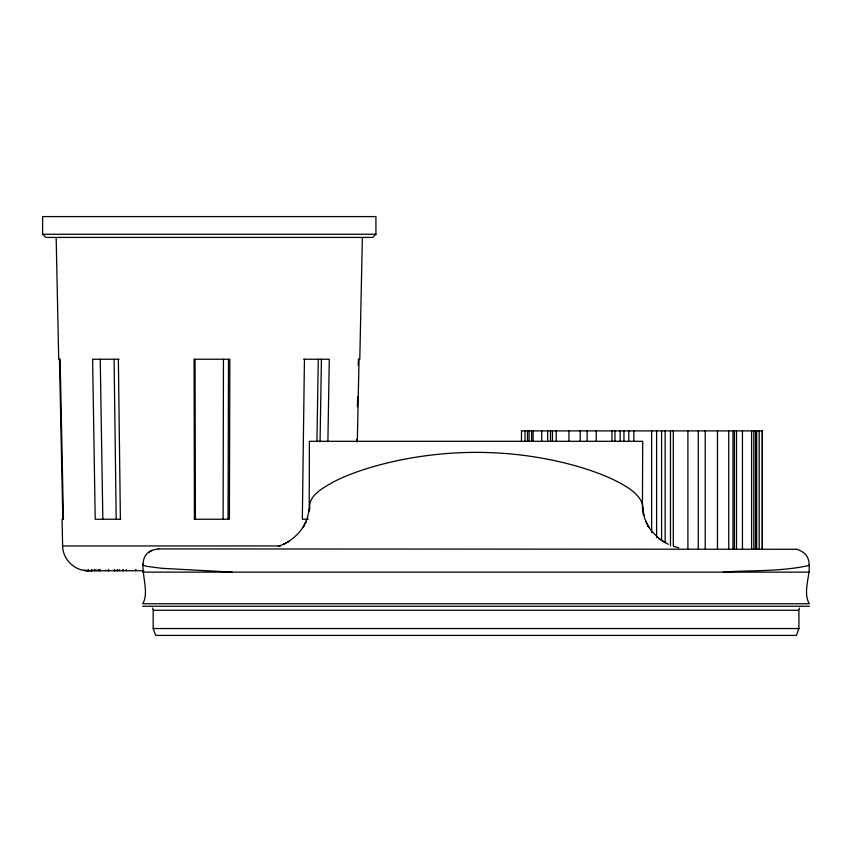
<?xml version="1.0" encoding="UTF-8"?>
<svg xmlns="http://www.w3.org/2000/svg" width="852" height="852" viewBox="0 0 852 852"><rect width="100%" height="100%" fill="white"/><g stroke="black" fill="none" stroke-linecap="round" stroke-linejoin="round"><path stroke-width="1.28" d="M223.117 519.241L223.458 359.246M228.048 519.241L228.506 359.246M158.493 548.912C128.599 552.533 152.955 586.868 142.721 603.759L809.368 603.759C798.952 586.804 822.531 556.942 796.492 549.252M304.441 359.246L302.322 519.241L308.243 519.241M316.944 441.741L318.286 359.246M320.054 441.741L321.428 359.246M327.892 441.741L329.277 359.246L303.685 359.246M356.69 441.741L356.743 439.238M357.414 406.745L357.616 396.744M358.266 365.487L358.404 359.246L359.789 359.246L362.366 237.42M357.329 441.741L359.043 359.246M642.429 509.059L642.706 441.304L309.382 441.304L309.223 511.637L309.34 508.804L307.348 518.197L303.046 527.463L306.432 521.051L305.485 522.894M798.984 609.521L799.57 608.062M798.92 628.542L796.418 635.411L155.671 635.411L153.168 628.542L153.168 610.245L798.92 610.245L798.92 628.542L153.168 628.542M303.876 525.94C298.977 533.97 291.661 540.402 283.194 544.471L288.977 541.339L288.082 541.819M375.924 234.257L372.761 237.42L45.763 237.42L42.6 234.257L42.6 216.589L375.924 216.589L375.924 234.257L42.6 234.257M143.232 564.099L142.838 565.004L146.022 566.218L161.614 568.295L232.053 572.129L809.368 572.129M152.007 550.317L148.727 552.309M278.412 546.313L283.791 544.172M723.316 572.129C751.805 570.02 781.199 571.809 809.112 565.409L809.208 564.61M135.777 569.509L135.745 570.744L136.277 570.126M119.067 359.246L92.612 359.246L95.211 519.241L120.856 519.241M521.445 430.888L762.359 430.888L762.359 549.38M194.245 519.241L229.39 519.241L229.848 359.246L194.075 359.246L194.416 519.241M56.157 237.42L58.713 359.246L60.13 359.246L63.442 519.241L62.079 519.241L62.622 545.94L280.478 545.94M158.387 548.912L796.663 549.274M88.278 569.509L88.278 570.744L91.995 570.744M143.839 570.744L87.98 570.744C74.625 570.957 62.707 559.306 62.622 545.94M142.721 572.129L232.053 572.129M142.721 606.251L809.368 606.251M114.85 570.744L114.487 569.509M96.18 570.744L95.946 569.509M88.704 570.744L88.352 569.509M108.598 570.744L108.204 570.126M114.541 570.744L114.093 570.126M88.363 570.744L83.901 570.329L88.32 570.744M91.728 570.744L91.686 570.126M673.527 546.388L678.81 547.815M668.298 544.311L658.479 538.208L663.761 541.925M659.203 538.73L651.333 530.849L648.212 526.312L648.873 527.463L644.591 518.197L642.621 508.814L642.919 510.966C644.25 498.686 633.015 490.656 623.739 485.107C608.914 476.502 592.609 470.794 576.208 466.012C536.302 454.798 494.479 450.559 453.115 453.072C422.911 455.032 392.836 460.25 363.985 469.516C353.303 473.009 342.77 477.045 332.802 482.264C323.11 488.036 307.892 495.502 309.798 508.995M645.699 521.499L648.873 527.463M152.519 608.062L153.104 609.521M643.324 513.468L643.622 515.364L642.621 508.814M59.48 359.246L62.814 519.241M100.238 359.246L102.836 519.241M118.364 359.246L120.388 519.241M114.083 359.246L116.202 519.241M195.065 359.246L195.406 519.241M762.263 430.888L762.263 549.38M759.175 430.888L759.175 549.38M756.661 430.888L756.661 549.38M755.554 430.888L755.554 549.38M753.796 430.888L753.796 549.38M751.602 430.888L751.602 549.38M742.454 430.888L742.454 549.38M736.511 430.888L736.511 549.38M734.413 430.888L734.413 549.38M732.965 430.888L732.965 549.38M728.748 430.888L728.748 549.38M717.469 430.888L717.469 549.38M705.2 430.888L705.2 548.613M698.278 430.888L698.278 548.613M687.905 430.888L687.905 549.38M673.293 430.888L673.293 545.472M670.471 430.888L670.471 545.972M665.135 430.888L665.135 542.873M661.578 430.888L661.578 540.264M656.604 430.888L656.604 537.665M651.642 430.888L651.642 532.457M633.824 430.888L633.824 441.304M628.797 430.888L628.797 441.474M623.962 430.888L623.962 441.304M620.149 430.888L620.149 441.304M614.942 430.888L614.942 441.474M611.949 430.888L611.949 441.304M596.262 430.888L596.262 441.304M587.134 430.888L587.134 441.474M580.201 430.888L580.201 441.474M568.944 430.888L568.944 441.304M556.207 430.888L556.207 441.304M552.447 430.888L552.447 441.304M550.498 430.888L550.498 441.304M547.655 430.888L547.655 441.304M541.712 430.888L541.712 441.304M533.128 430.888L533.128 441.304M531.616 430.888L531.616 441.304M529.113 430.888L529.113 441.304M527.495 430.888L527.495 441.304M524.992 430.888L524.992 441.304M521.52 430.888L521.445 441.304M126.203 569.519L126.203 570.744M123.039 569.509L123.039 570.744M122.858 570.126L122.858 570.744M119.28 569.519L119.28 570.744M117.331 569.509L117.331 570.744M117.161 570.126L117.161 570.744M108.545 569.509L108.545 570.744M105.371 570.126L105.371 570.744M99.961 569.509L99.961 570.744M99.833 570.126L99.833 570.744M98.449 569.519L98.449 570.744M94.338 569.509L94.785 570.744L94.157 570.126M91.824 569.509L91.824 570.744"/></g></svg>
